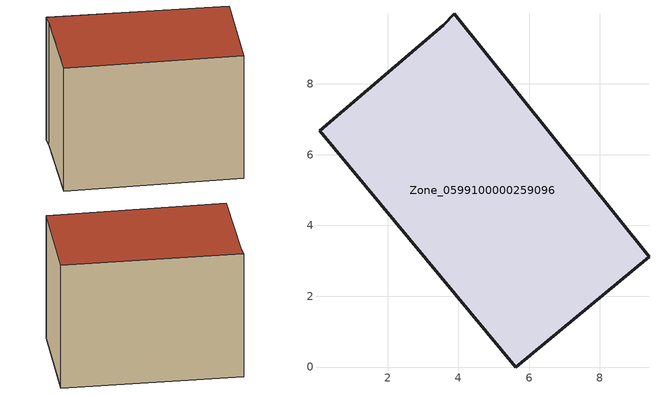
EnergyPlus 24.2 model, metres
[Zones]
Zone_0599100000259096
 floor ground (C_G): 9.39,3.12 5.62,0 0.08,6.67 3.58,9.66 3.89,9.98 z0
 wall outside (C_F): 9.39,3.12 3.89,9.98 3.58,9.66 0.08,6.67 5.62,0 9.39,3.12 z0:6.72
 roof outside (C_R): 5.62,0 9.39,3.12 3.89,9.98 3.58,9.66 0.08,6.67 z6.72
[BUILDING]
Pand.0599100000259096: North Axis=0; Terrain=City; Loads Convergence Tolerance Value=0.04; Temperature Convergence Tolerance Value=0.4; Solar Distribution=FullExterior; Maximum Number of Warmup Days=25; Minimum Number of Warmup Days=1
[Site:Location]
Rotterdam.The.Hague.AP_ZH_NLD Design_Conditions: Latitude=51.96; Longitude=4.45; Time Zone=1; Elevation=-4.5
[SITE:GROUNDTEMPERATURE:BUILDINGSURFACE]
18, 18, 18, 18, 18, 18, 18, 18, 18, 18, 18, 18
[MATERIAL] Thermal Absorptance=0.9; Solar Absorptance=0.7; Visible Absorptance=0.7
Name | Roughness | Thickness | Conductivity | Density | Specific Heat
G.TC.1946 | MediumSmooth | 0.15 | 1 | 540 | 1210
F.TC.1946 | Rough | 0.3 | 0.857143 | 1920 | 840
R.TC.1946 | MediumRough | 0.2 | 0.909091 | 1500 | 1000
[CONSTRUCTION]
C_G: G.TC.1946
C_F: F.TC.1946
C_R: R.TC.1946
[ZONE]
Zone_0599100000259096: Type=1; Multiplier=1; Ceiling Height=Autocalculate; Volume=Autocalculate; Floor Area=autocalculate; Part of Total Floor Area=Yes
[ZONEINFILTRATION:DESIGNFLOWRATE]
Infil_Zone_0599100000259096: Zone or ZoneList or Space or SpaceList=Zone_0599100000259096; Schedule=AlwaysOn; Design Flow Rate Calculation Method=Flow/Area; Flow Rate per Floor Area=0.003; Constant Term Coefficient=1; Temperature Term Coefficient=0; Velocity Term Coefficient=0; Velocity Squared Term Coefficient=0
[HVACTEMPLATE:ZONE:IDEALLOADSAIRSYSTEM]
Zone_0599100000259096: Maximum Heating Supply Air Temperature=50; Minimum Cooling Supply Air Temperature=13; Maximum Heating Supply Air Humidity Ratio=0.0156; Minimum Cooling Supply Air Humidity Ratio=0.0077; Heating Limit=NoLimit; Cooling Limit=NoLimit; Dehumidification Control Type=ConstantSensibleHeatRatio; Cooling Sensible Heat Ratio=0.7; Dehumidification Setpoint=60; Humidification Control Type=None; Humidification Setpoint=30; Outdoor Air Method=None; Outdoor Air Flow Rate per Person=0.00944; Outdoor Air Flow Rate per Zone Floor Area=0; Outdoor Air Flow Rate per Zone=0; Demand Controlled Ventilation Type=None; Outdoor Air Economizer Type=NoEconomizer; Heat Recovery Type=None; Sensible Heat Recovery Effectiveness=0.7; Latent Heat Recovery Effectiveness=0.65
[ZONECONTROL:THERMOSTAT]
ThermostatControl_Zone_0599100000259096: Zone or ZoneList=Zone_0599100000259096; Control Type Schedule=DualSetpointControlType; Control 1=Thermostat_Zone_0599100000259096; Temperature Difference Between Cutout And Setpoint=0
[THERMOSTATSETPOINT:DUALSETPOINT]
Thermostat_Zone_0599100000259096: Heating Setpoint Temperature Schedule=HeatingSetpoint_Zone_0599100000259096; Cooling Setpoint Temperature Schedule=CoolingSetpoint_Zone_0599100000259096
[SCHEDULE:COMPACT]
HeatingSetpoint_Zone_0599100000259096: Through: 12/31, For: AllDays, Until: 24:00, 21
CoolingSetpoint_Zone_0599100000259096: Through: 12/31, For: AllDays, Until: 24:00, 24
DualSetpointControlType: Through: 12/31, For: AllDays, Until: 24:00, 4
AlwaysOn: Through: 12/31, For: AllDays, Until: 24:00, 1
